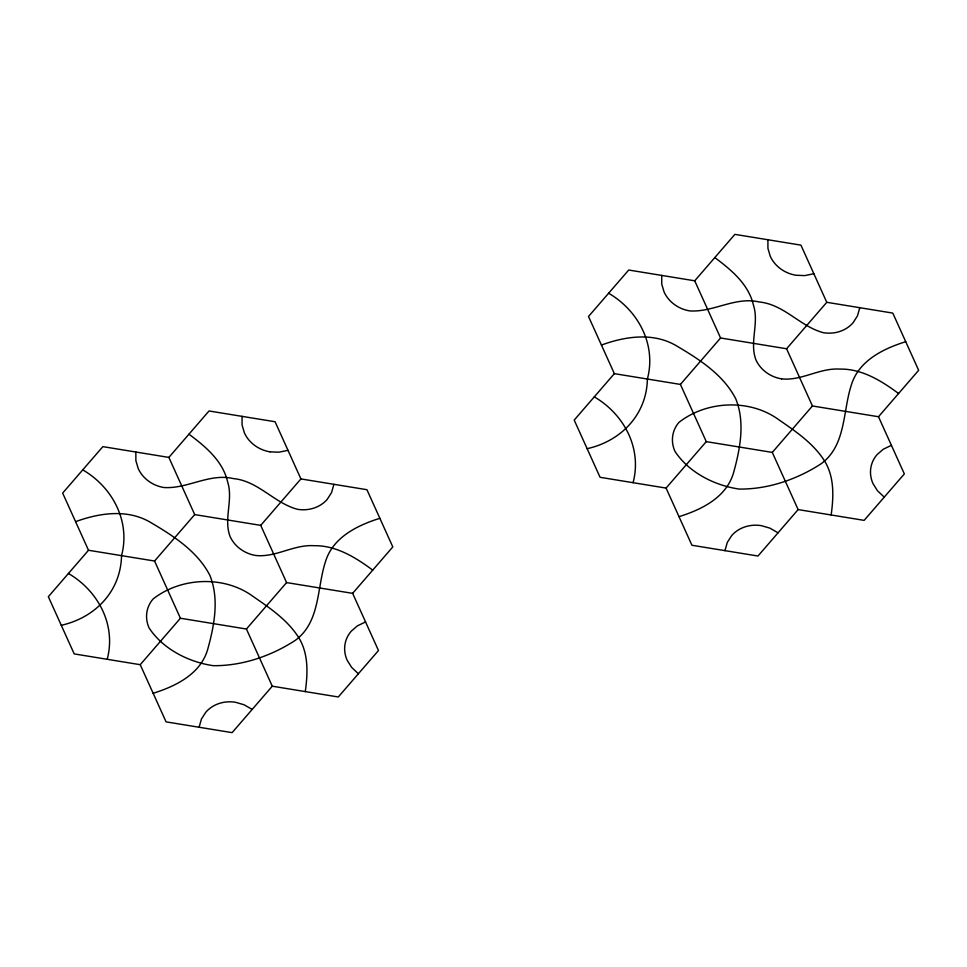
<?xml version="1.0" encoding="UTF-8"?>
<svg xmlns="http://www.w3.org/2000/svg" width="967" height="967" viewBox="0 0 967 967"><rect width="100%" height="100%" fill="white"/><g stroke="black" fill="none" stroke-linecap="round" stroke-linejoin="round"><path stroke-width="1.45" d="M135.851 452.024L135.876 460.667L138.208 468.536A32.431 29.203 15.3 0 0 163.846 487.513C187.405 489.121 209.38 472.911 233.446 478.592C258.322 480.986 274.435 503.275 297.582 509.319A32.431 29.191 15.3 0 0 327.221 499.371L331.56 492.578L333.917 484.322M242.052 416.354L242.076 424.997L244.397 432.878A32.431 29.191 15.3 0 0 270.035 451.843M661.706 275.414L661.742 284.056L664.063 291.925A32.431 29.203 15.3 0 0 689.701 310.903C713.259 312.51 735.234 296.301 759.3 301.994C784.177 304.375 800.289 326.665 823.437 332.708A32.431 29.191 15.3 0 0 853.075 322.76L857.427 315.967L859.784 307.711M767.907 239.743L767.931 248.386L770.264 256.267A32.431 29.191 15.3 0 0 795.901 275.232L804.725 275.607L813.839 273.734M107.216 659.289C116.33 624.96 98.211 590.849 68.439 573.491M305.294 691.586C307.748 673.914 308.666 654.574 299.323 638.595C288.396 620.609 270.494 608.436 253.487 596.736C224.562 575.16 180.889 577.13 153.076 598.996A32.431 29.191 15.3 0 0 149.075 627.921C162.855 649.038 188.698 662.141 213.32 665.683C242.258 665.985 271.425 655.964 295.503 640.214C320.331 621.805 316.813 588.021 325.48 561.658C332.805 537.35 357.415 525.286 379.862 518.312M633.083 482.678C642.185 448.35 624.078 414.239 594.294 396.881M831.149 514.976C833.602 497.304 834.521 477.964 825.177 461.984C814.25 443.998 796.361 431.826 779.342 420.125C750.416 398.549 706.744 400.519 678.943 422.386A32.431 29.191 15.3 0 0 674.942 451.311C688.709 472.428 714.565 485.531 739.187 489.072C768.124 489.375 797.292 479.354 821.358 463.604C846.185 445.195 842.668 411.41 851.335 385.047C858.66 360.739 883.27 348.676 905.716 341.702M199.093 727.257L201.45 719.001L205.814 712.208A32.431 29.191 15.3 0 1 235.44 702.26L243.974 704.725L252.194 709.427M724.948 550.646L727.317 542.39L731.668 535.609A32.431 29.191 15.3 0 1 761.307 525.649L769.841 528.115L778.048 532.817M88.505 550.259L48.35 596.699L74.205 653.91L140.227 664.692L166.07 721.865L232.116 732.635L272.271 686.195L338.293 696.977L378.484 650.525L352.641 593.351L286.583 582.581L260.727 525.371L194.705 514.589L168.874 457.415L102.853 446.633L62.662 493.085L88.505 550.259L154.563 561.029L180.418 618.239L246.428 629.021L272.271 686.195M168.874 457.415L209.017 410.975L275.075 421.745L300.918 478.919L366.928 489.701L392.795 546.911L352.641 593.351M154.563 561.029L194.705 514.589M246.428 629.021L286.583 582.581M614.359 373.649L574.205 420.089L600.072 477.299L666.082 488.081L691.925 545.255L757.983 556.025L798.126 509.585L864.147 520.367L904.338 473.915L878.495 416.741L812.437 405.971L786.582 348.761L720.572 337.979L694.729 280.805L628.707 270.023L588.516 316.475L614.359 373.649L680.417 384.419L706.273 441.629L772.295 452.411L798.126 509.585M694.729 280.805L734.884 234.365L800.93 245.135L826.773 302.308L892.795 313.09L918.65 370.301L878.495 416.741M680.417 384.419L720.572 337.979M772.295 452.411L812.437 405.971M140.227 664.692L180.418 618.239M260.727 525.371L300.918 478.919M666.082 488.081L706.273 441.629M786.582 348.761L826.773 302.308M365.55 621.938L357.355 625.879L351.154 631.294A32.431 29.191 15.3 0 0 347.153 660.219L351.625 667.375L358.382 673.757M891.405 445.328L883.222 449.268L877.009 454.683A32.431 29.191 15.3 0 0 873.008 483.609L877.48 490.765L884.249 497.147M61.284 625.298C95.189 617.732 120.802 591.308 121.54 555.65C130.654 521.322 112.535 487.223 82.751 469.853M587.138 448.688C621.056 441.121 646.669 414.698 647.394 379.04C656.508 344.711 638.389 310.612 608.618 293.243M153.161 693.266C175.607 686.292 200.217 674.229 207.542 649.921C214.178 626.06 219.533 599.177 209.887 575.389C197.292 550.912 172.682 535.464 149.667 521.878C126.774 508.872 99.19 513.006 75.595 521.672M679.015 516.656C701.462 509.682 726.072 497.618 733.397 473.31C740.033 449.45 745.388 422.567 735.742 398.779C723.147 374.314 698.537 358.854 675.522 345.267C652.628 332.261 625.045 336.395 601.45 345.062M287.985 450.344L278.871 452.205L270.035 451.843M781.578 378.871C801.57 381.058 819.617 367.75 839.803 369.092C861.875 368.657 881.469 380.829 898.561 393.509M372.706 570.119C355.614 557.439 336.02 545.267 313.949 545.702C293.763 544.361 275.716 557.669 255.723 555.481A32.431 29.203 15.3 0 1 230.086 536.504C223.389 518.953 233.458 499.842 227.62 481.832C222.833 460.896 205.355 446.44 188.952 434.183M714.806 257.573C731.209 269.829 748.7 284.286 753.474 305.221C759.313 323.22 749.244 342.342 755.94 359.893A32.431 29.203 15.3 0 0 781.578 378.871"/></g></svg>
